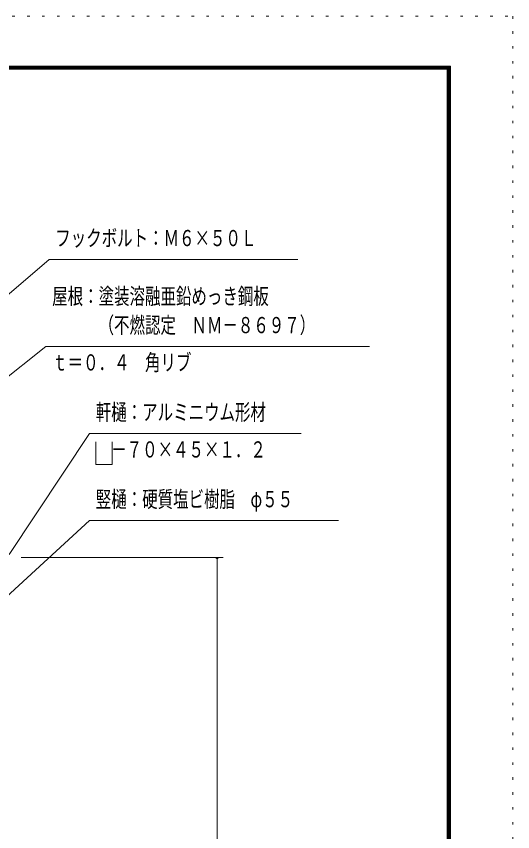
# Model space of a CAD drawing. Units: millimetres, scale not verified. Extents: x -25244 to 25244, y -10500 to 10500.
# Drawn here: x 21257 to 25244, y 3943 to 10500 of the extents above; entities that cross this region are included whole.
import ezdxf
from ezdxf.enums import TextEntityAlignment as Align

# ---------------------------------------------------------------- set-up
doc = ezdxf.new("R2010")
doc.units = ezdxf.units.MM
doc.header["$LTSCALE"] = 40
doc.linetypes.add('USER4', pattern=[3, 0.5, -2.5])
for name, color, linetype, lineweight in [('0-A_2-52DIM', 3, 'Continuous', 18), ('0-C_F-F1PAPER', 5, 'Continuous', 18), ('0-D_F-E_J_ADD', 5, 'USER4', 18)]:
    doc.layers.add(name, color=color, linetype=linetype, lineweight=lineweight)
doc.styles.add('ＭＳ ゴシック', font='')
doc.styles.get('ＭＳ ゴシック').set_extended_font_data('MS Gothic')

msp = doc.modelspace()

# ---------------------------------------------------------------- linework, layer by layer
at = {"layer": '0-A_2-52DIM'}
for p, q in [((21494.45, 7844.93), (20553.56, 7097.53)), ((21494.45, 7844.93), (24094.45, 7844.93)), ((21894.46, 7078.87), (21894.46, 6894.93)), ((22919.46, 6148.3), (21296.24, 6148.3)), ((22879.46, 6148.3), (22859.46, 6148.3)), ((22869.46, 494.93), (22869.46, 6148.3))]:
    msp.add_line(p, q, dxfattribs=at)
for points in [[(20010.41, 7248.33), (21519.32, 8544.93), (23519.32, 8544.93)], [(21199.58, 6172.44), (21844.46, 7144.93), (23544.46, 7144.93)], [(21894.46, 6894.93), (22026.1, 6894.93), (22026.1, 7078.87)], [(23844.46, 6444.93), (21844.46, 6444.93), (21144.05, 5798.04)]]:
    msp.add_lwpolyline(points, dxfattribs=at)
msp.add_arc((22869.46, 6148.3), 10, 180, 0, dxfattribs=at)
at = {"layer": '0-C_F-F1PAPER'}
for points in [[(24743.96, -10000), (-3956.04, -10000), (-3956.04, 10100), (24743.96, 10100)], [(24741.46, -9997.5), (-3953.54, -9997.5), (-3953.54, 10097.5), (24741.46, 10097.5)], [(24738.96, -9995), (24738.96, 10095), (-3951.04, 10095), (-3951.04, -9995)], [(24736.46, -9992.5), (-3948.54, -9992.5), (-3948.54, 10092.5), (24736.46, 10092.5)], [(24733.96, -9990), (24733.96, 10090), (-3946.04, 10090), (-3946.04, -9990)], [(24731.46, -9987.5), (-3943.54, -9987.5), (-3943.54, 10087.5), (24731.46, 10087.5)], [(24728.96, -9985), (24728.96, 10085), (-3941.04, 10085), (-3941.04, -9985)], [(24726.46, -9982.5), (-3938.54, -9982.5), (-3938.54, 10082.5), (24726.46, 10082.5)], [(24723.96, -9980), (-3936.04, -9980), (-3936.04, 10080), (24723.96, 10080)], [(24721.46, -9977.5), (-3933.54, -9977.5), (-3933.54, 10077.5), (24721.46, 10077.5)], [(24718.96, -9975), (24718.96, 10075), (-3931.04, 10075), (-3931.04, -9975)]]:
    msp.add_lwpolyline(points, close=True, dxfattribs=at)
at = {"layer": '0-D_F-E_J_ADD'}
msp.add_lwpolyline([(25243.96, -10500), (-4456.04, -10500), (-4456.04, 10500), (25243.96, 10500)], close=True, dxfattribs=at)

# ---------------------------------------------------------------- texts
at = {"layer": '0-A_2-52DIM', "color": 7, "style": 'ＭＳ ゴシック', "width": 0.7}
for s, p in [('フックボルト：Ｍ６×５０Ｌ', (21569.32, 8612.7)), ('屋根：塗装溶融亜鉛めっき鋼板', (21544.45, 8144.61)), ('\u3000\u3000\u3000（不燃認定\u3000ＮＭ－８６９７）', (21544.45, 7912.7)), ('ｔ＝０．４\u3000角リブ', (21544.45, 7612.7)), ('軒樋：アルミニウム形材', (21894.46, 7212.7)), ('\u3000－７０×４５×１．２', (21894.46, 6912.69)), ('竪樋：硬質塩ビ樹脂\u3000φ５５', (21894.46, 6512.69))]:
    msp.add_text(s, height=130.2, dxfattribs=at).set_placement(p, align=Align.BOTTOM_LEFT)

doc.saveas('drawing.dxf')
